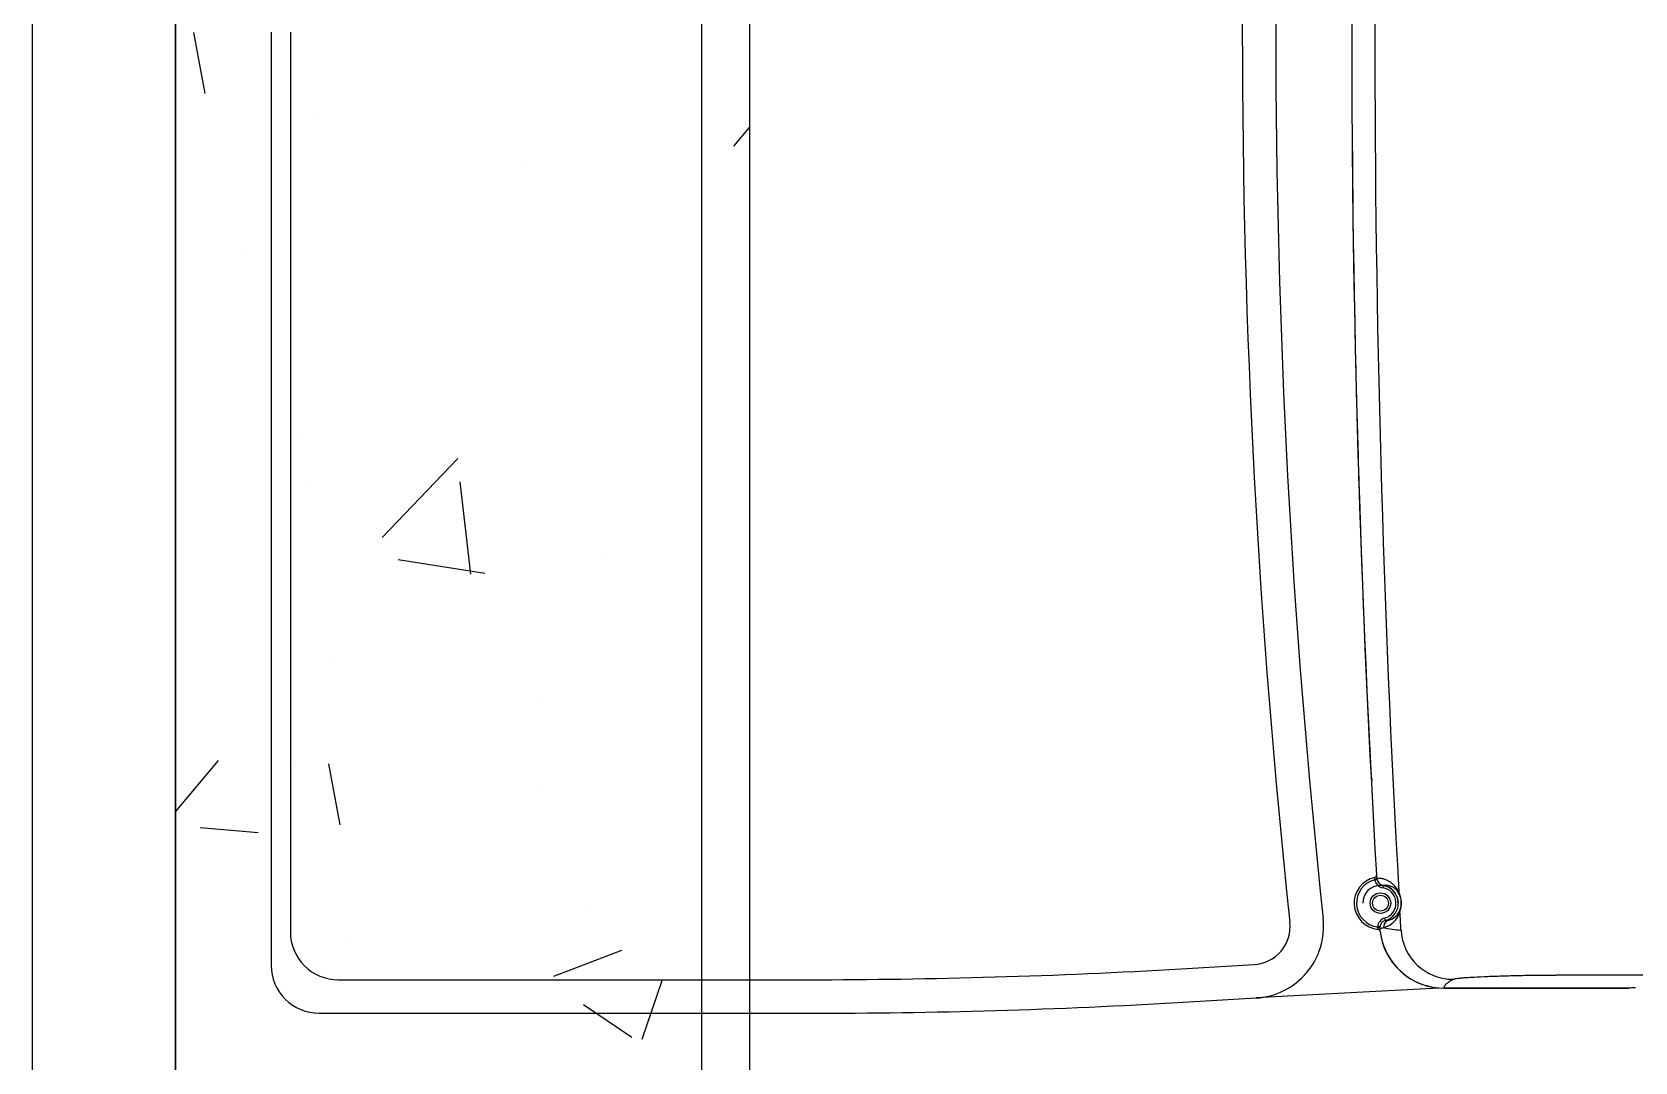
# Model space of a CAD drawing. Header units: millimetres. Extents: x 0 to 356400, y 0 to 68257.
# Drawn here: x 22064.17 to 22077.57, y 6866.07 to 6874.68 of the extents above; entities that cross this region are included whole.
import ezdxf

# ---------------------------------------------------------------- set-up
doc = ezdxf.new("R2010")
doc.units = ezdxf.units.MM
doc.header["$LTSCALE"] = 75
doc.layers.add('8', color=8, linetype='Continuous')

# ---------------------------------------------------------------- blocks, each defined once
blk = doc.blocks.new('G$C7369CDF7')
at = {"layer": '8'}
for p, q in [((12509.97, 50385.23), (12510.05, 50383.87)), ((12510.05, 50345.2), (12510.05, 50383.74)), ((12510.05, 50383.73), (12510.05, 50345.19)), ((12510.09, 50344.1), (12512.11, 50305.87)), ((12488.57, 50332.43), (12488.58, 50332.43)), ((12488.58, 50332.43), (12488.61, 50332.43)), ((12488.61, 50332.43), (12488.66, 50332.42)), ((12488.66, 50332.42), (12488.72, 50332.41)), ((12488.72, 50332.41), (12488.79, 50332.4)), ((12488.79, 50332.4), (12488.88, 50332.39)), ((12488.88, 50332.39), (12488.97, 50332.37)), ((12488.97, 50332.37), (12489.07, 50332.36)), ((12495.42, 50332.75), (12495.52, 50332.77)), ((12495.52, 50332.77), (12495.61, 50332.8)), ((12495.61, 50332.8), (12495.69, 50332.82)), ((12495.69, 50332.82), (12495.76, 50332.84)), ((12495.76, 50332.84), (12495.82, 50332.86)), ((12495.82, 50332.86), (12495.87, 50332.87)), ((12495.87, 50332.87), (12495.89, 50332.88)), ((12495.89, 50332.88), (12495.9, 50332.88)), ((12466.31, 50329.98), (12466.07, 50329.96)), ((12506.01, 50290.2), (12505.12, 50305.47)), ((12513, 50290.61), (12512.11, 50305.87)), ((12508.29, 50114), (12508.29, 50212.27)), ((12515.29, 50110), (12515.29, 50212.27)), ((11760.29, 50200), (13660.29, 50200)), ((12334.1, 50196.72), (12330.19, 50200)), ((13660.29, 50190), (11760.29, 50190)), ((12520.73, 50177.57), (12508.45, 50181.69)), ((12513.47, 50165.3), (12520.29, 50175.41)), ((12507.57, 50159.07), (12502.11, 50173.29)), ((12419.18, 50169.51), (12419.18, 50169.51)), ((12492.62, 50166.92), (12492.62, 50166.92)), ((12450.14, 50156.87), (12450.14, 50156.87)), ((12468.77, 50155.44), (12468.77, 50155.44)), ((12337.65, 50152.16), (12337.65, 50152.16)), ((12420.52, 50126.55), (12423.32, 50144.63)), ((12423.53, 50141.72), (12404.23, 50139.47)), ((12415.87, 50123.16), (12399.38, 50138.99)), ((12475.95, 50114.38), (12463.21, 50112.03)), ((12499.32, 50116.05), (12499.32, 50116.05)), ((12441.48, 50112.59), (12441.48, 50112.59)), ((12327.29, 50108.82), (12327.29, 50108.82)), ((12405.53, 50108.18), (12405.53, 50108.18)), ((12394.93, 50106.35), (12394.93, 50106.35)), ((12310.29, 50104), (12498.29, 50104)), ((12462.58, 50103.88), (12462.58, 50103.88)), ((12310.29, 50100), (12505.29, 50100)), ((12355.93, 50094.63), (12355.93, 50094.63)), ((12476.5, 50085.12), (12477.56, 50097.27)), ((12473.2, 50080), (12462.52, 50088.96)), ((12323.1, 50086.18), (12310.37, 50083.83)), ((11760.29, 50080), (13660.29, 50080)), ((13660.29, 50080), (11760.29, 50080)), ((9830.29, 50050), (14530.29, 50050))]:
    blk.add_line(p, q, dxfattribs=at)
for radius in [2.15, 1.65]:
    blk.add_circle((12492.29, 50331.88), radius, dxfattribs=at)
for centre, radius, start, end in [((12497.28, 50347.09), 10.93, 273.4124, 359.7994), ((12496.55, 50345.2), 13.5, 277.0017, 359.997), ((12496.75, 50345.01), 13.25, 276.2936, 356.0505), ((12310.29, 53551.69), 3220.99, 266.8017, 273.1983), ((12491.66, 50332.93), 3.12, 111.4491, 189.1529), ((12492.29, 50331.88), 3.75, 15.4295, 171.5348), ((12492.29, 50331.88), 3.7, 90.0001, 269.9999), ((12492.34, 50330.95), 5.31, 70.2049, 116.2639), ((12492.27, 50332.21), 4.03, 70.7225, 115.7394), ((12492.51, 50332.68), 3.5, 12.3144, 71.8773), ((12492.6, 50331.23), 4.97, 15.1177, 71.9501), ((12468.89, 50338.49), 29.13, 348.1893, 355.4473), ((12487.08, 50332.66), 1.5, 279.9929, 351.4039), ((12487.09, 50332.65), 2, 279.8621, 351.5323), ((12492.29, 50331.88), 3.25, 15.4296, 171.5347), ((12497.35, 50333.28), 2, 195.4322, 267.1028), ((12497.35, 50333.28), 1.5, 195.5523, 266.9802), ((12497.31, 50334.02), 1.5, 203.1146, 273.6258), ((12310.29, 53325.88), 3000, 266.63444, 273.36556), ((12310.29, 53325.98), 3000.1, 267.50723, 272.97308), ((12487.9, 50316.15), 15.02, 92.7632, 95.7562), ((12486.42, 50330.6), 0.5, 12.3364, 93.3666), ((12486.43, 50330.56), 0.5, 12.7544, 93.368), ((12486.43, 50330.56), 0.499, 69.4067, 89.0867), ((12492.29, 50331.88), 5.5, 192.3336, 354.9081), ((12486.94, 50327.52), 3.18, 83.2026, 90.4757), ((12486.67, 50330.75), 0.649, 354.0009, 38.6371), ((12492.29, 50331.88), 5, 193.8508, 353.1135), ((12497.96, 50331.44), 0.608, 146.1864, 193.9386), ((12504.68, 50302.21), 29.99, 103.3398, 104.1059), ((12509.31, 50194.79), 137.5, 94.6339, 94.943), ((12498.26, 50331.35), 0.5, 97.2992, 174.9072), ((12498.26, 50331.3), 0.5, 97.0098, 174.442), ((12310.29, 52045.65), 1735.65, 263.87305, 276.12695), ((12497.14, 50305), 15, 3.3407, 96.127), ((12310.29, 52045.65), 1742.65, 263.87305, 276.12695), ((12497.14, 50305), 8, 3.3407, 96.127), ((11170.89, 50212.27), 1337.4, 0, 3.34072), ((11170.89, 50212.27), 1344.4, 0, 3.34072), ((12498.29, 50114), 10, 270, 0), ((12505.29, 50110), 10, 270, 0)]:
    blk.add_arc(centre, radius, start, end, dxfattribs=at)
for points, knots in [([(12507.3, 50370.09), (12507.3, 50370.64), (12507.3, 50371.73), (12507.3, 50373.38), (12507.3, 50375.02), (12507.29, 50376.67), (12507.29, 50378.32), (12507.29, 50379.97), (12507.29, 50381.62), (12507.3, 50383.27), (12507.3, 50384.92), (12507.3, 50386.58), (12507.3, 50388.23), (12507.3, 50389.33), (12507.3, 50389.89)], [0, 0, 0, 0, 0.083074, 0.166184, 0.249335, 0.332528, 0.415767, 0.499056, 0.582397, 0.665794, 0.74925, 0.832767, 0.916349, 1, 1, 1, 1]), ([(12508.21, 50347.05), (12508.2, 50347.06), (12508.19, 50347.09), (12508.17, 50347.13), (12508.15, 50347.19), (12508.14, 50347.26), (12508.12, 50347.34), (12508.1, 50347.43), (12508.08, 50347.52), (12508.06, 50347.63), (12508.02, 50347.89), (12507.96, 50348.37), (12507.88, 50349.2), (12507.8, 50350.22), (12507.7, 50351.81), (12507.59, 50354.21), (12507.49, 50357.08), (12507.42, 50359.59), (12507.38, 50361.57), (12507.35, 50363.62), (12507.33, 50365.32), (12507.32, 50366.61), (12507.31, 50367.47), (12507.31, 50368.34), (12507.3, 50369.21), (12507.3, 50369.8), (12507.3, 50370.09)], [0, 0, 0, 0, 0.013928, 0.027834, 0.041724, 0.055605, 0.069481, 0.08336, 0.097246, 0.111145, 0.125064, 0.187543, 0.250086, 0.312576, 0.375109, 0.5, 0.624892, 0.687397, 0.749916, 0.812424, 0.874939, 0.899974, 0.924963, 0.949942, 0.974943, 1, 1, 1, 1]), ([(12510.05, 50345.19), (12510.04, 50345.19), (12510.01, 50345.18), (12509.97, 50345.18), (12509.92, 50345.18), (12509.87, 50345.19), (12509.82, 50345.2), (12509.75, 50345.23), (12509.67, 50345.27), (12509.54, 50345.34), (12509.36, 50345.46), (12509.16, 50345.65), (12508.98, 50345.85), (12508.84, 50346.04), (12508.7, 50346.24), (12508.54, 50346.48), (12508.38, 50346.75), (12508.27, 50346.95), (12508.21, 50347.05)], [0, 0, 0, 0, 0.039731, 0.080121, 0.121171, 0.162881, 0.205251, 0.248282, 0.310333, 0.373566, 0.498856, 0.624142, 0.687119, 0.749417, 0.810517, 0.872646, 0.935806, 1, 1, 1, 1]), ([(12489.99, 50335.72), (12489.95, 50335.7), (12489.86, 50335.65), (12489.73, 50335.59), (12489.61, 50335.52), (12489.49, 50335.45), (12489.28, 50335.31), (12488.94, 50335.06), (12488.53, 50334.7), (12488.15, 50334.27), (12487.76, 50333.73), (12487.44, 50333.11), (12487.23, 50332.5), (12487.13, 50331.98), (12487.11, 50331.65), (12487.11, 50331.45), (12487.13, 50331.33), (12487.15, 50331.22), (12487.17, 50331.18), (12487.18, 50331.16)], [0, 0, 0, 0, 0.007584, 0.015358, 0.023324, 0.031892, 0.040817, 0.071429, 0.124998, 0.183738, 0.249997, 0.36536, 0.499994, 0.616563, 0.749996, 0.807613, 0.868486, 0.932615, 1, 1, 1, 1]), ([(12497.46, 50331.78), (12497.46, 50331.79), (12497.47, 50331.82), (12497.48, 50331.86), (12497.49, 50331.92), (12497.49, 50331.98), (12497.49, 50332.06), (12497.48, 50332.18), (12497.45, 50332.34), (12497.42, 50332.46), (12497.4, 50332.52)], [0, 0, 0, 0, 0.100308, 0.200461, 0.300459, 0.400306, 0.5, 0.670493, 0.837158, 1, 1, 1, 1]), ([(12486.39, 50331.1), (12486.4, 50331.09), (12486.4, 50331.08), (12486.4, 50331.06), (12486.4, 50331.06), (12486.4, 50331.06), (12486.4, 50331.05)], [0, 0, 0, 0, 0.252615, 0.503487, 0.752615, 1, 1, 1, 1]), ([(12487.35, 50331.18), (12487.32, 50331.17), (12487.26, 50331.16), (12487.21, 50331.16), (12487.18, 50331.16)], [0, 0, 0, 0, 0.499603, 1, 1, 1, 1]), ([(12487.32, 50330.68), (12487.34, 50330.68), (12487.37, 50330.68), (12487.41, 50330.68), (12487.43, 50330.68)], [0, 0, 0, 0, 0.505486, 1, 1, 1, 1]), ([(12487.43, 50330.68), (12487.42, 50330.74), (12487.41, 50330.8), (12487.39, 50330.92), (12487.38, 50330.98), (12487.36, 50331.08), (12487.36, 50331.12), (12487.35, 50331.16), (12487.35, 50331.18), (12487.35, 50331.18)], [0, 0, 0, 0, 0.25, 0.25, 0.5, 0.5, 0.75, 0.75, 1, 1, 1, 1]), ([(12497.27, 50331.78), (12497.27, 50331.78), (12497.27, 50331.77), (12497.27, 50331.72), (12497.27, 50331.68), (12497.27, 50331.58), (12497.26, 50331.52), (12497.26, 50331.4), (12497.25, 50331.34), (12497.25, 50331.28)], [0, 0, 0, 0, 0.25, 0.25, 0.5, 0.5, 0.75, 0.75, 1, 1, 1, 1]), ([(12497.25, 50331.28), (12497.27, 50331.28), (12497.31, 50331.28), (12497.35, 50331.29), (12497.37, 50331.3)], [0, 0, 0, 0, 0.493927, 1, 1, 1, 1]), ([(12497.46, 50331.78), (12497.43, 50331.78), (12497.37, 50331.78), (12497.31, 50331.78), (12497.27, 50331.78)], [0, 0, 0, 0, 0.500467, 1, 1, 1, 1]), ([(12498.2, 50331.8), (12498.2, 50331.8), (12498.2, 50331.8), (12498.2, 50331.82), (12498.2, 50331.83), (12498.2, 50331.84)], [0, 0, 0, 0, 0.323966, 0.657299, 1, 1, 1, 1])]:
    blk.add_open_spline(points, degree=3, knots=knots, dxfattribs=at)
for points, degree in [([(12509.98, 50385.08), (12510, 50384.63), (12510.03, 50384.18), (12510.05, 50383.73)], 3), ([(12490.51, 50335.84), (12490.35, 50335.77), (12490.17, 50335.72), (12489.99, 50335.72)], 3), ([(12494.14, 50335.95), (12493.96, 50335.94), (12493.77, 50335.96), (12493.6, 50336.01)], 3), ([(12497.93, 50336.17), (12496.67, 50336.1), (12495.4, 50336.03), (12494.14, 50335.96)], 3), ([(12495.9, 50332.88), (12495.95, 50332.96), (12495.98, 50333.14), (12495.93, 50333.43)], 3), ([(12465.89, 50329.92), (12466.64, 50330.11)], 1)]:
    blk.add_open_spline(points, degree=degree, dxfattribs=at)

msp = doc.modelspace()

# ---------------------------------------------------------------- block references
at = {"xscale": 0.04000000000000001, "yscale": 0.04000000000000001, "zscale": 0.04000000000000001, "rotation": 270}
msp.add_blockref('G$C7369CDF7', (20062.169, 7367.091), dxfattribs=at)

doc.saveas('drawing.dxf')
